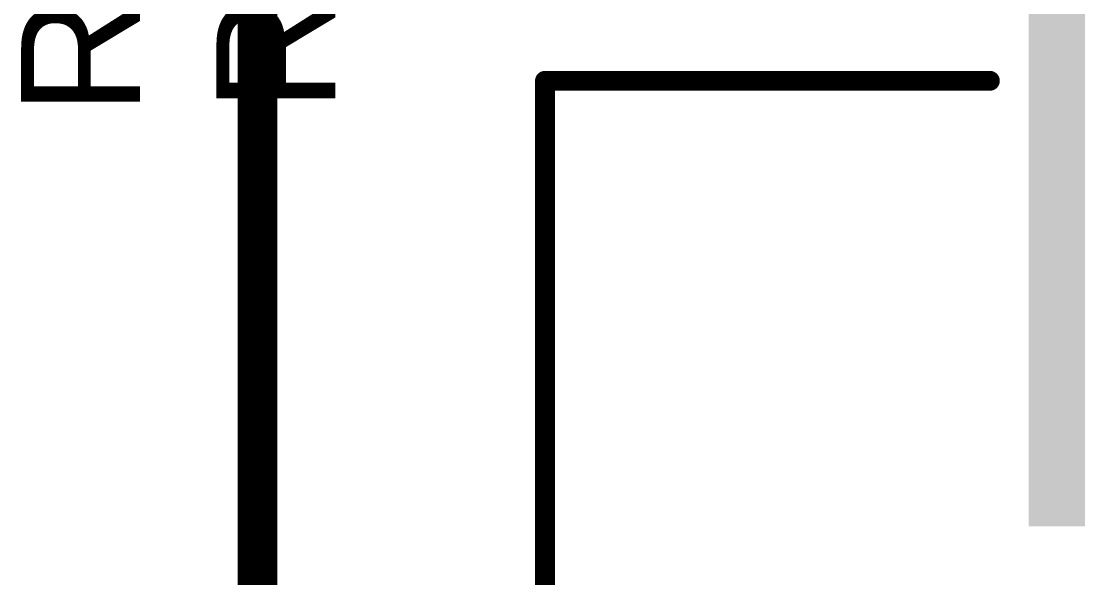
# Model space of a CAD drawing. Header units: inches. Extents: x -17.5 to 14.7, y -6.2 to 5.9.
# Drawn here: x 0.5589 to 0.8254, y 2.5908 to 2.7311 of the extents above; entities that cross this region are included whole.
import ezdxf

# ---------------------------------------------------------------- set-up
doc = ezdxf.new("R2010")
doc.units = ezdxf.units.IN
doc.header["$MEASUREMENT"] = 0
for name, color, linetype in [('Power Layer', 16, 'Continuous'), ('Top Layer', 1, 'Continuous'), ('Top Overlay', 2, 'Continuous'), ('Top Paste', 8, 'Continuous'), ('Top Solder', 216, 'Continuous')]:
    doc.layers.add(name, color=color, linetype=linetype)
doc.styles.add('Arial', font='', dxfattribs={"height": 0.2})
doc.styles.get('Arial').set_extended_font_data('Arial')

# ---------------------------------------------------------------- blocks, each defined once
blk = doc.blocks.new('25SVPF100M_213')
at = {"layer": 'Top Layer'}
blk.add_hatch(color=1, dxfattribs=at).paths.add_polyline_path([(0.05512, 0.0374), (0.2185, 0.0374), (0.2185, -0.0374), (0.05512, -0.0374)])
at = {"layer": 'Top Paste'}
blk.add_hatch(color=8, dxfattribs=at).paths.add_polyline_path([(0.05512, 0.0374), (0.2185, 0.0374), (0.2185, -0.0374), (0.05512, -0.0374)])
at = {"layer": 'Top Solder'}
blk.add_hatch(color=216, dxfattribs=at).paths.add_polyline_path([(0.05112, 0.0414), (0.2225, 0.0414), (0.2225, -0.0414), (0.05112, -0.0414)])
at = {"layer": 'Top Overlay'}
for points in [[(-0.09449, 0.16339, 0.005, 0.005, 0), (0.16339, 0.16339, 0.005, 0.005, 0)], [(0.16339, 0.16339, 0.005, 0.005, 0), (0.16339, 0.05118, 0.005, 0.005, 0)]]:
    blk.add_lwpolyline(points, format="xyseb", dxfattribs=at)
for points in [[(0.16214, 0.16339, 0.0025, 0.0025, 1), (0.16464, 0.16339, 0.0025, 0.0025, 1)], [(0.16214, 0.16339, 0.0025, 0.0025, 1), (0.16464, 0.16339, 0.0025, 0.0025, 1)], [(0.16214, 0.05118, 0.0025, 0.0025, 1), (0.16464, 0.05118, 0.0025, 0.0025, 1)]]:
    blk.add_lwpolyline(points, format="xyseb", close=True, dxfattribs=at)

msp = doc.modelspace()

# ---------------------------------------------------------------- linework, layer by layer
at = {"layer": 'Power Layer'}
msp.add_lwpolyline([(0.61852, 2.49054, 0.01, 0.01, 0), (0.61852, 2.84412, 0.01, 0.01, 0)], format="xyseb", dxfattribs=at)

# ---------------------------------------------------------------- block references
at = {"rotation": 90}
msp.add_blockref('25SVPF100M_213', (0.85439, 2.55266), dxfattribs=at)

# ---------------------------------------------------------------- texts
at = {"layer": 'Top Overlay', "style": 'Arial'}
for s, p in [('R11', (0.5889, 2.70733)), ('R7', (0.63815, 2.70822))]:
    msp.add_text(s, height=0.03, rotation=90, dxfattribs=at).set_placement(p)

doc.saveas('drawing.dxf')
